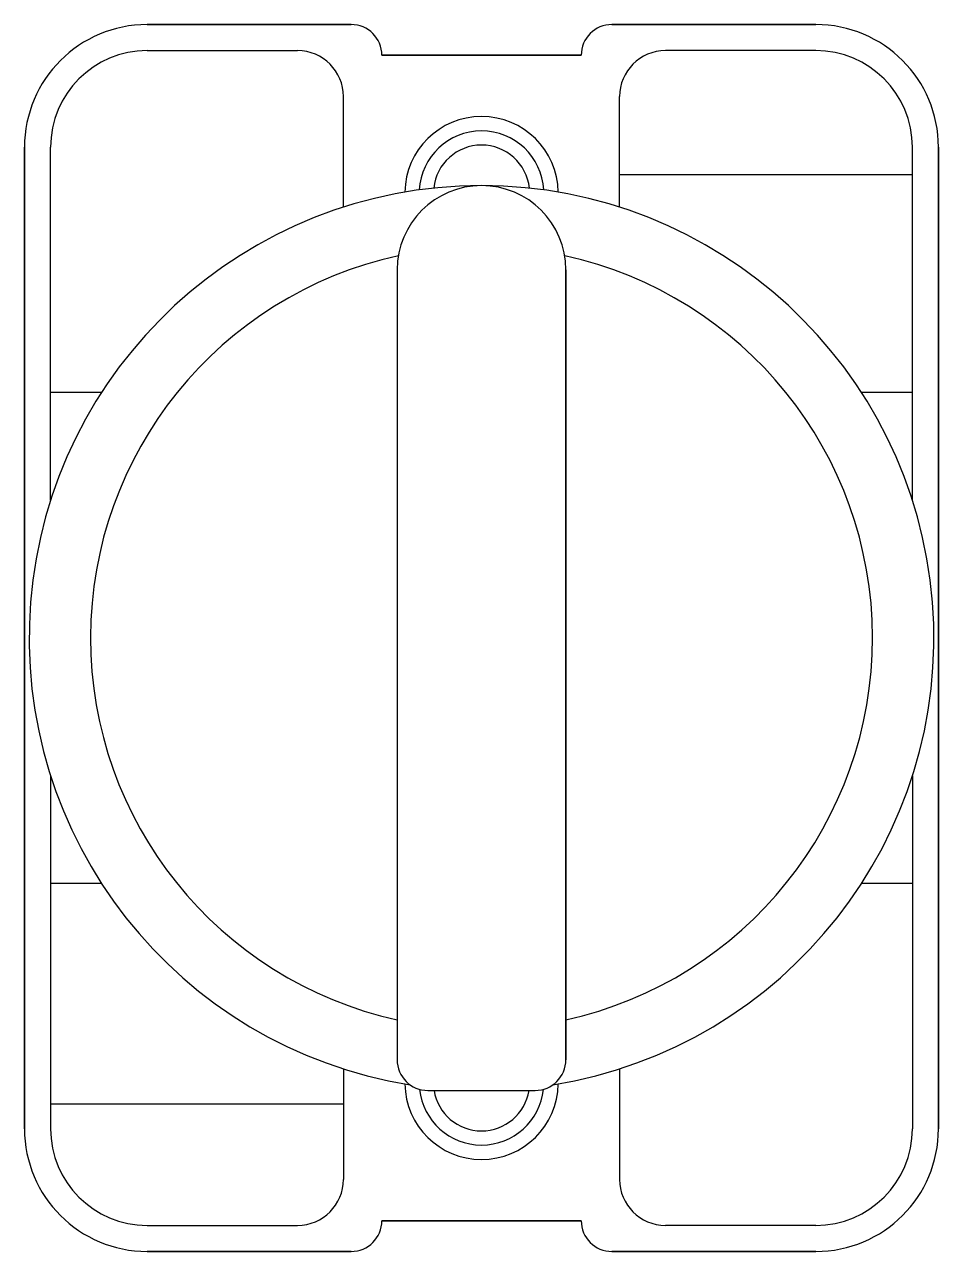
# Model space of a CAD drawing. Header units: inches. Extents: x 0.57 to 1.74, y 2.36 to 3.94.
import ezdxf

# ---------------------------------------------------------------- set-up
doc = ezdxf.new("R2010")
doc.units = ezdxf.units.IN
doc.header["$MEASUREMENT"] = 0

msp = doc.modelspace()

# ---------------------------------------------------------------- linework, layer by layer
at = {"color": 7, "linetype": 'Continuous'}
for p, q in [((0.7287, 3.939), (0.9907, 3.939)), ((1.3255, 3.939), (1.5874, 3.939)), ((0.7287, 3.9055), (0.9217, 3.9055)), ((1.03, 3.8996), (1.2861, 3.8996)), ((1.5874, 3.9055), (1.3944, 3.9055)), ((0.9808, 3.7045), (0.9808, 3.8464)), ((1.3353, 3.7045), (1.3353, 3.8464)), ((0.5712, 2.521), (0.5712, 3.7814)), ((0.6046, 3.3281), (0.6046, 3.7814)), ((1.7115, 3.3281), (1.7115, 3.7814)), ((1.745, 3.7814), (1.745, 2.521)), ((1.7115, 3.746), (1.3353, 3.746)), ((1.0497, 3.6239), (1.0497, 2.6096)), ((1.2664, 3.6239), (1.2664, 2.6096)), ((0.6699, 3.4663), (0.6046, 3.4663)), ((1.7115, 3.4663), (1.6462, 3.4663)), ((0.6046, 2.9743), (0.6046, 2.521)), ((1.7115, 2.9743), (1.7115, 2.521)), ((0.6699, 2.8361), (0.6046, 2.8361)), ((1.7115, 2.8361), (1.6462, 2.8361)), ((0.9808, 2.5979), (0.9808, 2.456)), ((1.3353, 2.5979), (1.3353, 2.456)), ((1.0891, 2.5702), (1.227, 2.5702)), ((0.9808, 2.5525), (0.6046, 2.5525)), ((0.7287, 2.3969), (0.9217, 2.3969)), ((1.2861, 2.4028), (1.03, 2.4028)), ((1.5874, 2.3969), (1.3944, 2.3969)), ((0.9907, 2.3634), (0.7287, 2.3634)), ((1.5874, 2.3634), (1.3255, 2.3634))]:
    msp.add_line(p, q, dxfattribs=at)
at = {"color": 7, "linetype": 'Continuous', "lineweight": 25}
for p, q in [((0.9907, 3.939), (0.7287, 3.939)), ((1.5874, 3.939), (1.3255, 3.939)), ((1.2861, 3.8996), (1.03, 3.8996)), ((0.5712, 3.7814), (0.5712, 2.521)), ((1.745, 2.521), (1.745, 3.7814)), ((1.0497, 3.6239), (1.0497, 2.6096)), ((1.2664, 2.6096), (1.2664, 3.6239)), ((1.0891, 2.5702), (1.227, 2.5702)), ((1.03, 2.4028), (1.2861, 2.4028)), ((0.7287, 2.3634), (0.9907, 2.3634)), ((1.3255, 2.3634), (1.5874, 2.3634))]:
    msp.add_line(p, q, dxfattribs=at)
at = {"color": 7, "linetype": 'Continuous'}
for centre, radius, start, end in [((0.7287, 3.7814), 0.1576, 90, 180), ((0.9907, 3.8996), 0.0394, 0, 90), ((1.3255, 3.8996), 0.0394, 90, 180), ((1.5874, 3.7814), 0.1576, 0, 90), ((0.7287, 3.7814), 0.1241, 90, 180), ((0.9217, 3.8464), 0.0591, 0, 90), ((1.3944, 3.8464), 0.0591, 90, 180), ((1.5874, 3.7814), 0.1241, 0, 90), ((1.1581, 3.7224), 0.0985, 0.8397, 179.1603), ((1.1581, 3.7224), 0.08, 3.1078, 176.8922), ((1.1581, 3.7224), 0.0618, 6.1119, 173.8881), ((1.1581, 3.1512), 0.581, 279.0875, 260.9125), ((1.1581, 3.6239), 0.1083, 0, 180), ((1.1581, 3.1512), 0.5022, 102.2788, 257.5442), ((1.1581, 3.1512), 0.5022, 282.4558, 77.7212), ((1.0891, 2.6096), 0.0394, 180, 270), ((1.227, 2.6096), 0.0394, 270, 0), ((1.1581, 2.58), 0.0985, 180.8397, 359.1603), ((1.1581, 2.58), 0.08, 186.0287, 353.9713), ((1.1581, 2.58), 0.0618, 189.1625, 350.8375), ((0.7287, 2.521), 0.1576, 180, 270), ((0.7287, 2.521), 0.1241, 180, 270), ((1.5874, 2.521), 0.1576, 270, 0), ((1.5874, 2.521), 0.1241, 270, 0), ((0.9217, 2.456), 0.0591, 270, 360), ((1.3944, 2.456), 0.0591, 180, 270), ((0.9907, 2.4028), 0.0394, 270, 0), ((1.3255, 2.4028), 0.0394, 180, 270)]:
    msp.add_arc(centre, radius, start, end, dxfattribs=at)
at = {"color": 7, "linetype": 'Continuous', "lineweight": 25}
for centre, radius, start, end in [((0.7287, 3.7814), 0.1576, 90, 180), ((0.9907, 3.8996), 0.0394, 360, 90), ((1.3255, 3.8996), 0.0394, 90, 180), ((1.5874, 3.7814), 0.1576, 0, 90), ((1.1581, 3.1512), 0.581, 279.0875, 260.9125), ((1.1581, 3.6239), 0.1083, 0, 180), ((1.0891, 2.6096), 0.0394, 180, 270), ((1.227, 2.6096), 0.0394, 270, 0), ((0.7287, 2.521), 0.1576, 180, 270), ((1.5874, 2.521), 0.1576, 270, 0), ((0.9907, 2.4028), 0.0394, 270, 0), ((1.3255, 2.4028), 0.0394, 180, 270)]:
    msp.add_arc(centre, radius, start, end, dxfattribs=at)

doc.saveas('drawing.dxf')
